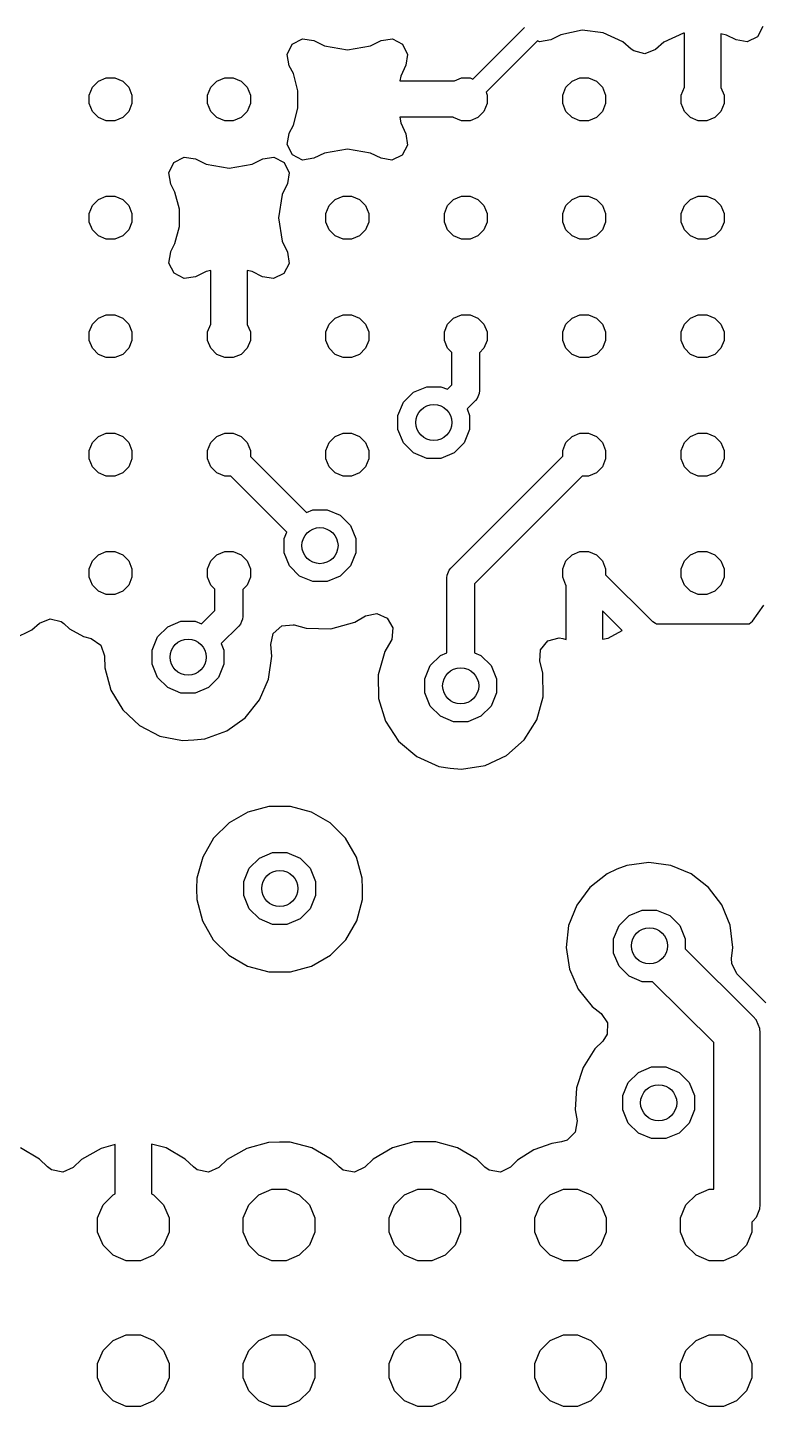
# Model space of a CAD drawing. Header units: inches. Extents: x 5.33 to 6.48, y -5.2 to -3.46.
# Drawn here: x 6.0714 to 6.2298, y -4.5589 to -4.2609 of the extents above; entities that cross this region are included whole.
import ezdxf

# ---------------------------------------------------------------- set-up
doc = ezdxf.new("R2010")
doc.units = ezdxf.units.IN
doc.header["$MEASUREMENT"] = 0
doc.layers.add('Top Layer', color=13, linetype='CONTINUOUS', true_color=0xc83434)

msp = doc.modelspace()

# ---------------------------------------------------------------- linework, layer by layer
at = {"layer": 'Top Layer', "linetype": 'CONTINUOUS'}
for p, q in [((6.16767, -4.27208), (6.17884, -4.26091)), ((6.23032, -4.26073), (6.22916, -4.26291)), ((6.12863, -4.26453), (6.13082, -4.26338)), ((6.13082, -4.26338), (6.13327, -4.26374)), ((6.13327, -4.26374), (6.13328, -4.26374)), ((6.13328, -4.26374), (6.13558, -4.26489)), ((6.14553, -4.26489), (6.14782, -4.26374)), ((6.14782, -4.26374), (6.15026, -4.26338)), ((6.15026, -4.26338), (6.15246, -4.26452)), ((6.18163, -4.26377), (6.1705, -4.27491)), ((6.18208, -4.264), (6.18163, -4.26377)), ((6.18452, -4.26359), (6.18208, -4.264)), ((6.18665, -4.26248), (6.18452, -4.26359)), ((6.19126, -4.26153), (6.18665, -4.26248)), ((6.19584, -4.26207), (6.19126, -4.26153)), ((6.2001, -4.26405), (6.19584, -4.26207)), ((6.2019, -4.26561), (6.2001, -4.26405)), ((6.20893, -4.26412), (6.20711, -4.26565)), ((6.21321, -4.26218), (6.20893, -4.26412)), ((6.21339, -4.26216), (6.21321, -4.26218)), ((6.21339, -4.27382), (6.21339, -4.26216)), ((6.22245, -4.26255), (6.22126, -4.26231)), ((6.22126, -4.26231), (6.22126, -4.2739)), ((6.22459, -4.26362), (6.22245, -4.26255)), ((6.22694, -4.264), (6.22459, -4.26362)), ((6.22916, -4.26291), (6.22694, -4.264)), ((6.12754, -4.26675), (6.12863, -4.26453)), ((6.12796, -4.26918), (6.12754, -4.26675)), ((6.13558, -4.26489), (6.14055, -4.26573)), ((6.14055, -4.26573), (6.14553, -4.26489)), ((6.15246, -4.26452), (6.15356, -4.26673)), ((6.15356, -4.26673), (6.1532, -4.26908)), ((6.20242, -4.266), (6.2019, -4.26561)), ((6.20482, -4.26659), (6.20242, -4.266)), ((6.20711, -4.26565), (6.20482, -4.26659)), ((6.12886, -4.2709), (6.12796, -4.26918)), ((6.1532, -4.26908), (6.15205, -4.27142)), ((6.08542, -4.27383), (6.08673, -4.27253)), ((6.08673, -4.27253), (6.08843, -4.27182)), ((6.08843, -4.27182), (6.09027, -4.27182)), ((6.09027, -4.27182), (6.09198, -4.27253)), ((6.09198, -4.27253), (6.09328, -4.27383)), ((6.11101, -4.27383), (6.11232, -4.27253)), ((6.11232, -4.27253), (6.11402, -4.27182)), ((6.11402, -4.27182), (6.11586, -4.27182)), ((6.11586, -4.27182), (6.11757, -4.27253)), ((6.11757, -4.27253), (6.11887, -4.27383)), ((6.12983, -4.2746), (6.12886, -4.2709)), ((6.15205, -4.27142), (6.15188, -4.27244)), ((6.15188, -4.27244), (6.16371, -4.27244)), ((6.16371, -4.27244), (6.1652, -4.27182)), ((6.1652, -4.27182), (6.16704, -4.27182)), ((6.16704, -4.27182), (6.16767, -4.27208)), ((6.18778, -4.27383), (6.18909, -4.27253)), ((6.18909, -4.27253), (6.19079, -4.27182)), ((6.19079, -4.27182), (6.19263, -4.27182)), ((6.19263, -4.27182), (6.19434, -4.27253)), ((6.19434, -4.27253), (6.19564, -4.27383)), ((6.08472, -4.27553), (6.08542, -4.27383)), ((6.08472, -4.27738), (6.08472, -4.27553)), ((6.09328, -4.27383), (6.09398, -4.27553)), ((6.09398, -4.27553), (6.09398, -4.27738)), ((6.11031, -4.27553), (6.11101, -4.27383)), ((6.11031, -4.27738), (6.11031, -4.27553)), ((6.11887, -4.27383), (6.11957, -4.27553)), ((6.11957, -4.27553), (6.11957, -4.27738)), ((6.12983, -4.27835), (6.12983, -4.2746)), ((6.1705, -4.27491), (6.17076, -4.27553)), ((6.17076, -4.27553), (6.17076, -4.27738)), ((6.18708, -4.27553), (6.18778, -4.27383)), ((6.18708, -4.27738), (6.18708, -4.27553)), ((6.19564, -4.27383), (6.19635, -4.27553)), ((6.19635, -4.27553), (6.19635, -4.27738)), ((6.21267, -4.27553), (6.21337, -4.27383)), ((6.21267, -4.27738), (6.21267, -4.27553)), ((6.21337, -4.27383), (6.21339, -4.27382)), ((6.22126, -4.2739), (6.22194, -4.27553)), ((6.22194, -4.27553), (6.22194, -4.27738)), ((6.08542, -4.27908), (6.08472, -4.27738)), ((6.08673, -4.28038), (6.08542, -4.27908)), ((6.09328, -4.27908), (6.09198, -4.28038)), ((6.09398, -4.27738), (6.09328, -4.27908)), ((6.11101, -4.27908), (6.11031, -4.27738)), ((6.11232, -4.28038), (6.11101, -4.27908)), ((6.11887, -4.27908), (6.11757, -4.28038)), ((6.11957, -4.27738), (6.11887, -4.27908)), ((6.12886, -4.28205), (6.12983, -4.27835)), ((6.17005, -4.27908), (6.16875, -4.28038)), ((6.17076, -4.27738), (6.17005, -4.27908)), ((6.18778, -4.27908), (6.18708, -4.27738)), ((6.18909, -4.28038), (6.18778, -4.27908)), ((6.19564, -4.27908), (6.19434, -4.28038)), ((6.19635, -4.27738), (6.19564, -4.27908)), ((6.21337, -4.27908), (6.21267, -4.27738)), ((6.21468, -4.28038), (6.21337, -4.27908)), ((6.22123, -4.27908), (6.21993, -4.28038)), ((6.22194, -4.27738), (6.22123, -4.27908)), ((6.08843, -4.28109), (6.08673, -4.28038)), ((6.09027, -4.28109), (6.08843, -4.28109)), ((6.09198, -4.28038), (6.09027, -4.28109)), ((6.11402, -4.28109), (6.11232, -4.28038)), ((6.11586, -4.28109), (6.11402, -4.28109)), ((6.11757, -4.28038), (6.11586, -4.28109)), ((6.12796, -4.28377), (6.12886, -4.28205)), ((6.16343, -4.28031), (6.15185, -4.28031)), ((6.15185, -4.28031), (6.15205, -4.28153)), ((6.15205, -4.28153), (6.1532, -4.28387)), ((6.1635, -4.28038), (6.16343, -4.28031)), ((6.1652, -4.28109), (6.1635, -4.28038)), ((6.16704, -4.28109), (6.1652, -4.28109)), ((6.16875, -4.28038), (6.16704, -4.28109)), ((6.19079, -4.28109), (6.18909, -4.28038)), ((6.19263, -4.28109), (6.19079, -4.28109)), ((6.19434, -4.28038), (6.19263, -4.28109)), ((6.21638, -4.28109), (6.21468, -4.28038)), ((6.21822, -4.28109), (6.21638, -4.28109)), ((6.21993, -4.28038), (6.21822, -4.28109)), ((6.12754, -4.28624), (6.12794, -4.2838)), ((6.12794, -4.2838), (6.12796, -4.28377)), ((6.1532, -4.28387), (6.15355, -4.28632)), ((6.12866, -4.28845), (6.12754, -4.28624)), ((6.13558, -4.28805), (6.1333, -4.2892)), ((6.14055, -4.2872), (6.13558, -4.28805)), ((6.14552, -4.28805), (6.14055, -4.2872)), ((6.1478, -4.2892), (6.14552, -4.28805)), ((6.15355, -4.28632), (6.15239, -4.2885)), ((6.10195, -4.29234), (6.10304, -4.29012)), ((6.10304, -4.29012), (6.10523, -4.28897)), ((6.10523, -4.28897), (6.10768, -4.28933)), ((6.10768, -4.28933), (6.10769, -4.28934)), ((6.10769, -4.28934), (6.10999, -4.29048)), ((6.10999, -4.29048), (6.11496, -4.29132)), ((6.11496, -4.29132), (6.11993, -4.29048)), ((6.11993, -4.29048), (6.12223, -4.28934)), ((6.12223, -4.28934), (6.12467, -4.28897)), ((6.12467, -4.28897), (6.12687, -4.29011)), ((6.12687, -4.29011), (6.12797, -4.29232)), ((6.13085, -4.28958), (6.12866, -4.28845)), ((6.1333, -4.2892), (6.13085, -4.28958)), ((6.15017, -4.28959), (6.1478, -4.2892)), ((6.15239, -4.2885), (6.15017, -4.28959)), ((6.10237, -4.29478), (6.10195, -4.29234)), ((6.12797, -4.29232), (6.12761, -4.29467)), ((6.10327, -4.29649), (6.10237, -4.29478)), ((6.10424, -4.30019), (6.10327, -4.29649)), ((6.12646, -4.29701), (6.12562, -4.30207)), ((6.12761, -4.29467), (6.12646, -4.29701)), ((6.08472, -4.30113), (6.08542, -4.29942)), ((6.08542, -4.29942), (6.08673, -4.29812)), ((6.08673, -4.29812), (6.08843, -4.29741)), ((6.08843, -4.29741), (6.09027, -4.29741)), ((6.09027, -4.29741), (6.09198, -4.29812)), ((6.09198, -4.29812), (6.09328, -4.29942)), ((6.09328, -4.29942), (6.09398, -4.30113)), ((6.1359, -4.30113), (6.1366, -4.29942)), ((6.1366, -4.29942), (6.13791, -4.29812)), ((6.13791, -4.29812), (6.13961, -4.29741)), ((6.13961, -4.29741), (6.14145, -4.29741)), ((6.14145, -4.29741), (6.14316, -4.29812)), ((6.14316, -4.29812), (6.14446, -4.29942)), ((6.14446, -4.29942), (6.14517, -4.30113)), ((6.16149, -4.30113), (6.16219, -4.29942)), ((6.16219, -4.29942), (6.1635, -4.29812)), ((6.1635, -4.29812), (6.1652, -4.29741)), ((6.1652, -4.29741), (6.16704, -4.29741)), ((6.16704, -4.29741), (6.16875, -4.29812)), ((6.16875, -4.29812), (6.17005, -4.29942)), ((6.17005, -4.29942), (6.17076, -4.30113)), ((6.18708, -4.30113), (6.18778, -4.29942)), ((6.18778, -4.29942), (6.18909, -4.29812)), ((6.18909, -4.29812), (6.19079, -4.29741)), ((6.19079, -4.29741), (6.19263, -4.29741)), ((6.19263, -4.29741), (6.19434, -4.29812)), ((6.19434, -4.29812), (6.19564, -4.29942)), ((6.19564, -4.29942), (6.19635, -4.30113)), ((6.21267, -4.30113), (6.21337, -4.29942)), ((6.21337, -4.29942), (6.21468, -4.29812)), ((6.21468, -4.29812), (6.21638, -4.29741)), ((6.21638, -4.29741), (6.21822, -4.29741)), ((6.21822, -4.29741), (6.21993, -4.29812)), ((6.21993, -4.29812), (6.22123, -4.29942)), ((6.22123, -4.29942), (6.22194, -4.30113)), ((6.08472, -4.30297), (6.08472, -4.30113)), ((6.08542, -4.30467), (6.08472, -4.30297)), ((6.09398, -4.30297), (6.09328, -4.30467)), ((6.09398, -4.30113), (6.09398, -4.30297)), ((6.10424, -4.30395), (6.10424, -4.30019)), ((6.12562, -4.30207), (6.12646, -4.30712)), ((6.1359, -4.30297), (6.1359, -4.30113)), ((6.1366, -4.30467), (6.1359, -4.30297)), ((6.14517, -4.30297), (6.14446, -4.30467)), ((6.14517, -4.30113), (6.14517, -4.30297)), ((6.16149, -4.30297), (6.16149, -4.30113)), ((6.16219, -4.30467), (6.16149, -4.30297)), ((6.17076, -4.30297), (6.17005, -4.30467)), ((6.17076, -4.30113), (6.17076, -4.30297)), ((6.18708, -4.30297), (6.18708, -4.30113)), ((6.18778, -4.30467), (6.18708, -4.30297)), ((6.19635, -4.30297), (6.19564, -4.30467)), ((6.19635, -4.30113), (6.19635, -4.30297)), ((6.21267, -4.30297), (6.21267, -4.30113)), ((6.21337, -4.30467), (6.21267, -4.30297)), ((6.22194, -4.30297), (6.22123, -4.30467)), ((6.22194, -4.30113), (6.22194, -4.30297)), ((6.08673, -4.30598), (6.08542, -4.30467)), ((6.08843, -4.30668), (6.08673, -4.30598)), ((6.09198, -4.30598), (6.09027, -4.30668)), ((6.09328, -4.30467), (6.09198, -4.30598)), ((6.10327, -4.30764), (6.10424, -4.30395)), ((6.13791, -4.30598), (6.1366, -4.30467)), ((6.13961, -4.30668), (6.13791, -4.30598)), ((6.14316, -4.30598), (6.14145, -4.30668)), ((6.14446, -4.30467), (6.14316, -4.30598)), ((6.1635, -4.30598), (6.16219, -4.30467)), ((6.1652, -4.30668), (6.1635, -4.30598)), ((6.16875, -4.30598), (6.16704, -4.30668)), ((6.17005, -4.30467), (6.16875, -4.30598)), ((6.18909, -4.30598), (6.18778, -4.30467)), ((6.19079, -4.30668), (6.18909, -4.30598)), ((6.19434, -4.30598), (6.19263, -4.30668)), ((6.19564, -4.30467), (6.19434, -4.30598)), ((6.21468, -4.30598), (6.21337, -4.30467)), ((6.21638, -4.30668), (6.21468, -4.30598)), ((6.21993, -4.30598), (6.21822, -4.30668)), ((6.22123, -4.30467), (6.21993, -4.30598)), ((6.09027, -4.30668), (6.08843, -4.30668)), ((6.10237, -4.30936), (6.10327, -4.30764)), ((6.12646, -4.30712), (6.12761, -4.30946)), ((6.14145, -4.30668), (6.13961, -4.30668)), ((6.16704, -4.30668), (6.1652, -4.30668)), ((6.19263, -4.30668), (6.19079, -4.30668)), ((6.21822, -4.30668), (6.21638, -4.30668)), ((6.10195, -4.31183), (6.10235, -4.30939)), ((6.10307, -4.31404), (6.10195, -4.31183)), ((6.10235, -4.30939), (6.10237, -4.30936)), ((6.12796, -4.31191), (6.1268, -4.3141)), ((6.12761, -4.30946), (6.12796, -4.31191)), ((6.10526, -4.31517), (6.10307, -4.31404)), ((6.10771, -4.31479), (6.10526, -4.31517)), ((6.10999, -4.31364), (6.10771, -4.31479)), ((6.11102, -4.31346), (6.10999, -4.31364)), ((6.11102, -4.325), (6.11102, -4.31346)), ((6.11993, -4.31364), (6.1189, -4.31346)), ((6.1189, -4.31346), (6.1189, -4.32508)), ((6.12221, -4.31479), (6.11993, -4.31364)), ((6.12458, -4.31518), (6.12221, -4.31479)), ((6.1268, -4.3141), (6.12458, -4.31518)), ((6.08542, -4.32501), (6.08673, -4.32371)), ((6.08673, -4.32371), (6.08843, -4.323)), ((6.08843, -4.323), (6.09027, -4.323)), ((6.09027, -4.323), (6.09198, -4.32371)), ((6.09198, -4.32371), (6.09328, -4.32501)), ((6.1366, -4.32501), (6.13791, -4.32371)), ((6.13791, -4.32371), (6.13961, -4.323)), ((6.13961, -4.323), (6.14145, -4.323)), ((6.14145, -4.323), (6.14316, -4.32371)), ((6.14316, -4.32371), (6.14446, -4.32501)), ((6.16219, -4.32501), (6.1635, -4.32371)), ((6.1635, -4.32371), (6.1652, -4.323)), ((6.1652, -4.323), (6.16704, -4.323)), ((6.16704, -4.323), (6.16875, -4.32371)), ((6.16875, -4.32371), (6.17005, -4.32501)), ((6.18778, -4.32501), (6.18909, -4.32371)), ((6.18909, -4.32371), (6.19079, -4.323)), ((6.19079, -4.323), (6.19263, -4.323)), ((6.19263, -4.323), (6.19434, -4.32371)), ((6.19434, -4.32371), (6.19564, -4.32501)), ((6.21337, -4.32501), (6.21468, -4.32371)), ((6.21468, -4.32371), (6.21638, -4.323)), ((6.21638, -4.323), (6.21822, -4.323)), ((6.21822, -4.323), (6.21993, -4.32371)), ((6.21993, -4.32371), (6.22123, -4.32501)), ((6.08472, -4.32672), (6.08542, -4.32501)), ((6.08472, -4.32856), (6.08472, -4.32672)), ((6.09328, -4.32501), (6.09398, -4.32672)), ((6.09398, -4.32672), (6.09398, -4.32856)), ((6.11031, -4.32672), (6.11101, -4.32501)), ((6.11031, -4.32856), (6.11031, -4.32672)), ((6.11101, -4.32501), (6.11102, -4.325)), ((6.1189, -4.32508), (6.11957, -4.32672)), ((6.11957, -4.32672), (6.11957, -4.32856)), ((6.1359, -4.32672), (6.1366, -4.32501)), ((6.1359, -4.32856), (6.1359, -4.32672)), ((6.14446, -4.32501), (6.14517, -4.32672)), ((6.14517, -4.32672), (6.14517, -4.32856)), ((6.16149, -4.32672), (6.16219, -4.32501)), ((6.16149, -4.32856), (6.16149, -4.32672)), ((6.17005, -4.32501), (6.17076, -4.32672)), ((6.17076, -4.32672), (6.17076, -4.32856)), ((6.18708, -4.32672), (6.18778, -4.32501)), ((6.18708, -4.32856), (6.18708, -4.32672)), ((6.19564, -4.32501), (6.19635, -4.32672)), ((6.19635, -4.32672), (6.19635, -4.32856)), ((6.21267, -4.32672), (6.21337, -4.32501)), ((6.21267, -4.32856), (6.21267, -4.32672)), ((6.22123, -4.32501), (6.22194, -4.32672)), ((6.22194, -4.32672), (6.22194, -4.32856)), ((6.08542, -4.33026), (6.08472, -4.32856)), ((6.09398, -4.32856), (6.09328, -4.33026)), ((6.11101, -4.33026), (6.11031, -4.32856)), ((6.11957, -4.32856), (6.11887, -4.33026)), ((6.1366, -4.33026), (6.1359, -4.32856)), ((6.14517, -4.32856), (6.14446, -4.33026)), ((6.16219, -4.33026), (6.16149, -4.32856)), ((6.17076, -4.32856), (6.17005, -4.33026)), ((6.18778, -4.33026), (6.18708, -4.32856)), ((6.19635, -4.32856), (6.19564, -4.33026)), ((6.21337, -4.33026), (6.21267, -4.32856)), ((6.22194, -4.32856), (6.22123, -4.33026)), ((6.08673, -4.33157), (6.08542, -4.33026)), ((6.08843, -4.33227), (6.08673, -4.33157)), ((6.09027, -4.33227), (6.08843, -4.33227)), ((6.09198, -4.33157), (6.09027, -4.33227)), ((6.09328, -4.33026), (6.09198, -4.33157)), ((6.11232, -4.33157), (6.11101, -4.33026)), ((6.11402, -4.33227), (6.11232, -4.33157)), ((6.11586, -4.33227), (6.11402, -4.33227)), ((6.11757, -4.33157), (6.11586, -4.33227)), ((6.11887, -4.33026), (6.11757, -4.33157)), ((6.13791, -4.33157), (6.1366, -4.33026)), ((6.13961, -4.33227), (6.13791, -4.33157)), ((6.14145, -4.33227), (6.13961, -4.33227)), ((6.14316, -4.33157), (6.14145, -4.33227)), ((6.14446, -4.33026), (6.14316, -4.33157)), ((6.1631, -4.33117), (6.16219, -4.33026)), ((6.1631, -4.33817), (6.1631, -4.33117)), ((6.17005, -4.33026), (6.1691, -4.33121)), ((6.1691, -4.33121), (6.1691, -4.33941)), ((6.18909, -4.33157), (6.18778, -4.33026)), ((6.19079, -4.33227), (6.18909, -4.33157)), ((6.19263, -4.33227), (6.19079, -4.33227)), ((6.19434, -4.33157), (6.19263, -4.33227)), ((6.19564, -4.33026), (6.19434, -4.33157)), ((6.21468, -4.33157), (6.21337, -4.33026)), ((6.21638, -4.33227), (6.21468, -4.33157)), ((6.21822, -4.33227), (6.21638, -4.33227)), ((6.21993, -4.33157), (6.21822, -4.33227)), ((6.22123, -4.33026), (6.21993, -4.33157)), ((6.15482, -4.33973), (6.15767, -4.33855)), ((6.15767, -4.33855), (6.16075, -4.33855)), ((6.16075, -4.33855), (6.16214, -4.33912)), ((6.16214, -4.33912), (6.1631, -4.33817)), ((6.15264, -4.34191), (6.15482, -4.33973)), ((6.16823, -4.34153), (6.16639, -4.34337)), ((6.1686, -4.34108), (6.16823, -4.34153)), ((6.16905, -4.34), (6.1686, -4.34108)), ((6.1691, -4.33941), (6.16905, -4.34)), ((6.15146, -4.34476), (6.15264, -4.34191)), ((6.15146, -4.34784), (6.15146, -4.34476)), ((6.16639, -4.34337), (6.16696, -4.34476)), ((6.16696, -4.34476), (6.16696, -4.34784)), ((6.15264, -4.35069), (6.15146, -4.34784)), ((6.16696, -4.34784), (6.16578, -4.35069)), ((6.08472, -4.35231), (6.08542, -4.3506)), ((6.08542, -4.3506), (6.08673, -4.3493)), ((6.08673, -4.3493), (6.08843, -4.34859)), ((6.08843, -4.34859), (6.09027, -4.34859)), ((6.09027, -4.34859), (6.09198, -4.3493)), ((6.09198, -4.3493), (6.09328, -4.3506)), ((6.09328, -4.3506), (6.09398, -4.35231)), ((6.11031, -4.35231), (6.11101, -4.3506)), ((6.11101, -4.3506), (6.11232, -4.3493)), ((6.11232, -4.3493), (6.11402, -4.34859)), ((6.11402, -4.34859), (6.11586, -4.34859)), ((6.11586, -4.34859), (6.11757, -4.3493)), ((6.11757, -4.3493), (6.11887, -4.3506)), ((6.11887, -4.3506), (6.11957, -4.35231)), ((6.1359, -4.35231), (6.1366, -4.3506)), ((6.1366, -4.3506), (6.13791, -4.3493)), ((6.13791, -4.3493), (6.13961, -4.34859)), ((6.13961, -4.34859), (6.14145, -4.34859)), ((6.14145, -4.34859), (6.14316, -4.3493)), ((6.14316, -4.3493), (6.14446, -4.3506)), ((6.14446, -4.3506), (6.14517, -4.35231)), ((6.15482, -4.35287), (6.15264, -4.35069)), ((6.16578, -4.35069), (6.1636, -4.35287)), ((6.18708, -4.35231), (6.18778, -4.3506)), ((6.18778, -4.3506), (6.18909, -4.3493)), ((6.18909, -4.3493), (6.19079, -4.34859)), ((6.19079, -4.34859), (6.19263, -4.34859)), ((6.19263, -4.34859), (6.19434, -4.3493)), ((6.19434, -4.3493), (6.19564, -4.3506)), ((6.19564, -4.3506), (6.19635, -4.35231)), ((6.21267, -4.35231), (6.21337, -4.3506)), ((6.21337, -4.3506), (6.21468, -4.3493)), ((6.21468, -4.3493), (6.21638, -4.34859)), ((6.21638, -4.34859), (6.21822, -4.34859)), ((6.21822, -4.34859), (6.21993, -4.3493)), ((6.21993, -4.3493), (6.22123, -4.3506)), ((6.22123, -4.3506), (6.22194, -4.35231)), ((6.08472, -4.35415), (6.08472, -4.35231)), ((6.09398, -4.35231), (6.09398, -4.35415)), ((6.11031, -4.35415), (6.11031, -4.35231)), ((6.11957, -4.35231), (6.11957, -4.35362)), ((6.11957, -4.35362), (6.13168, -4.36574)), ((6.1359, -4.35415), (6.1359, -4.35231)), ((6.14517, -4.35231), (6.14517, -4.35415)), ((6.15767, -4.35405), (6.15482, -4.35287)), ((6.1636, -4.35287), (6.16075, -4.35405)), ((6.1629, -4.37778), (6.18708, -4.3536)), ((6.18708, -4.3536), (6.18708, -4.35231)), ((6.19635, -4.35231), (6.19635, -4.35415)), ((6.21267, -4.35415), (6.21267, -4.35231)), ((6.22194, -4.35231), (6.22194, -4.35415)), ((6.08542, -4.35585), (6.08472, -4.35415)), ((6.08673, -4.35716), (6.08542, -4.35585)), ((6.09328, -4.35585), (6.09198, -4.35716)), ((6.09398, -4.35415), (6.09328, -4.35585)), ((6.11101, -4.35585), (6.11031, -4.35415)), ((6.11232, -4.35716), (6.11101, -4.35585)), ((6.1366, -4.35585), (6.1359, -4.35415)), ((6.13791, -4.35716), (6.1366, -4.35585)), ((6.14446, -4.35585), (6.14316, -4.35716)), ((6.14517, -4.35415), (6.14446, -4.35585)), ((6.16075, -4.35405), (6.15767, -4.35405)), ((6.19564, -4.35585), (6.19434, -4.35716)), ((6.19635, -4.35415), (6.19564, -4.35585)), ((6.21337, -4.35585), (6.21267, -4.35415)), ((6.21468, -4.35716), (6.21337, -4.35585)), ((6.22123, -4.35585), (6.21993, -4.35716)), ((6.22194, -4.35415), (6.22123, -4.35585)), ((6.08843, -4.35786), (6.08673, -4.35716)), ((6.09027, -4.35786), (6.08843, -4.35786)), ((6.09198, -4.35716), (6.09027, -4.35786)), ((6.11402, -4.35786), (6.11232, -4.35716)), ((6.11533, -4.35786), (6.11402, -4.35786)), ((6.12743, -4.36998), (6.11533, -4.35786)), ((6.13961, -4.35786), (6.13791, -4.35716)), ((6.14145, -4.35786), (6.13961, -4.35786)), ((6.14316, -4.35716), (6.14145, -4.35786)), ((6.1913, -4.35786), (6.16802, -4.38115)), ((6.19263, -4.35786), (6.1913, -4.35786)), ((6.19434, -4.35716), (6.19263, -4.35786)), ((6.21638, -4.35786), (6.21468, -4.35716)), ((6.21822, -4.35786), (6.21638, -4.35786)), ((6.21993, -4.35716), (6.21822, -4.35786)), ((6.13168, -4.36574), (6.13306, -4.36516)), ((6.13306, -4.36516), (6.13615, -4.36516)), ((6.13615, -4.36516), (6.139, -4.36634)), ((6.139, -4.36634), (6.14118, -4.36852)), ((6.14118, -4.36852), (6.14236, -4.37137)), ((6.12685, -4.37137), (6.12743, -4.36998)), ((6.12685, -4.37446), (6.12685, -4.37137)), ((6.14236, -4.37137), (6.14236, -4.37446)), ((6.08673, -4.37489), (6.08843, -4.37419)), ((6.08843, -4.37419), (6.09027, -4.37419)), ((6.09027, -4.37419), (6.09198, -4.37489)), ((6.11232, -4.37489), (6.11402, -4.37419)), ((6.11402, -4.37419), (6.11586, -4.37419)), ((6.11586, -4.37419), (6.11757, -4.37489)), ((6.12803, -4.3773), (6.12685, -4.37446)), ((6.14236, -4.37446), (6.14118, -4.3773)), ((6.18909, -4.37489), (6.19079, -4.37419)), ((6.19079, -4.37419), (6.19263, -4.37419)), ((6.19263, -4.37419), (6.19434, -4.37489)), ((6.21468, -4.37489), (6.21638, -4.37419)), ((6.21638, -4.37419), (6.21822, -4.37419)), ((6.21822, -4.37419), (6.21993, -4.37489)), ((6.08472, -4.3779), (6.08542, -4.37619)), ((6.08542, -4.37619), (6.08673, -4.37489)), ((6.09198, -4.37489), (6.09328, -4.37619)), ((6.09328, -4.37619), (6.09398, -4.3779)), ((6.11031, -4.3779), (6.11101, -4.37619)), ((6.11101, -4.37619), (6.11232, -4.37489)), ((6.11757, -4.37489), (6.11887, -4.37619)), ((6.11887, -4.37619), (6.11957, -4.3779)), ((6.13022, -4.37948), (6.12803, -4.3773)), ((6.14118, -4.3773), (6.139, -4.37948)), ((6.18708, -4.3779), (6.18778, -4.37619)), ((6.18778, -4.37619), (6.18909, -4.37489)), ((6.19434, -4.37489), (6.19564, -4.37619)), ((6.19564, -4.37619), (6.19635, -4.3779)), ((6.21267, -4.3779), (6.21337, -4.37619)), ((6.21337, -4.37619), (6.21468, -4.37489)), ((6.21993, -4.37489), (6.22123, -4.37619)), ((6.22123, -4.37619), (6.22194, -4.3779)), ((6.08472, -4.37974), (6.08472, -4.3779)), ((6.08542, -4.38144), (6.08472, -4.37974)), ((6.09398, -4.37974), (6.09328, -4.38144)), ((6.09398, -4.3779), (6.09398, -4.37974)), ((6.11031, -4.37974), (6.11031, -4.3779)), ((6.11101, -4.38144), (6.11031, -4.37974)), ((6.11957, -4.37974), (6.11887, -4.38144)), ((6.11957, -4.3779), (6.11957, -4.37974)), ((6.13306, -4.38067), (6.13022, -4.37948)), ((6.139, -4.37948), (6.13615, -4.38067)), ((6.16202, -4.3799), (6.16208, -4.37932)), ((6.16202, -4.39606), (6.16202, -4.3799)), ((6.16208, -4.37932), (6.16252, -4.37823)), ((6.16252, -4.37823), (6.1629, -4.37778)), ((6.18708, -4.37974), (6.18708, -4.3779)), ((6.18778, -4.38144), (6.18708, -4.37974)), ((6.19635, -4.3779), (6.19635, -4.37919)), ((6.19635, -4.37919), (6.20638, -4.38924)), ((6.21267, -4.37974), (6.21267, -4.3779)), ((6.21337, -4.38144), (6.21267, -4.37974)), ((6.22194, -4.37974), (6.22123, -4.38144)), ((6.22194, -4.3779), (6.22194, -4.37974)), ((6.08673, -4.38275), (6.08542, -4.38144)), ((6.08843, -4.38345), (6.08673, -4.38275)), ((6.09027, -4.38345), (6.08843, -4.38345)), ((6.09198, -4.38275), (6.09027, -4.38345)), ((6.09328, -4.38144), (6.09198, -4.38275)), ((6.11192, -4.38235), (6.11101, -4.38144)), ((6.11192, -4.38696), (6.11192, -4.38235)), ((6.11887, -4.38144), (6.11792, -4.38239)), ((6.11792, -4.38239), (6.11792, -4.38821)), ((6.13615, -4.38067), (6.13306, -4.38067)), ((6.16802, -4.38115), (6.16802, -4.39606)), ((6.1878, -4.38145), (6.18778, -4.38144)), ((6.1878, -4.3932), (6.1878, -4.38145)), ((6.21468, -4.38275), (6.21337, -4.38144)), ((6.21638, -4.38345), (6.21468, -4.38275)), ((6.21822, -4.38345), (6.21638, -4.38345)), ((6.21993, -4.38275), (6.21822, -4.38345)), ((6.22123, -4.38144), (6.21993, -4.38275)), ((6.22806, -4.38923), (6.23057, -4.38578)), ((6.07399, -4.38967), (6.07627, -4.38873)), ((6.07627, -4.38873), (6.07867, -4.38931)), ((6.07867, -4.38931), (6.07922, -4.38971)), ((6.10171, -4.39044), (6.10456, -4.38926)), ((6.10456, -4.38926), (6.10764, -4.38926)), ((6.10764, -4.38926), (6.10904, -4.38983)), ((6.10904, -4.38983), (6.11192, -4.38696)), ((6.11765, -4.38933), (6.11742, -4.38988)), ((6.11786, -4.3888), (6.11765, -4.38933)), ((6.11787, -4.38879), (6.11786, -4.3888)), ((6.11786, -4.3888), (6.11786, -4.3888)), ((6.11792, -4.38821), (6.11787, -4.38879)), ((6.13697, -4.39087), (6.14211, -4.38943)), ((6.14211, -4.38943), (6.14445, -4.38807)), ((6.14445, -4.38807), (6.14687, -4.38756)), ((6.14687, -4.38756), (6.14913, -4.38856)), ((6.14913, -4.38856), (6.15037, -4.3907)), ((6.19992, -4.39127), (6.19567, -4.38701)), ((6.19567, -4.38701), (6.19567, -4.39314)), ((6.20638, -4.38924), (6.20658, -4.38928)), ((6.20658, -4.38928), (6.20713, -4.38968)), ((6.22736, -4.38981), (6.22806, -4.38923)), ((6.06851, -4.39297), (6.07233, -4.39107)), ((6.07233, -4.39107), (6.07399, -4.38967)), ((6.07922, -4.38971), (6.08051, -4.39086)), ((6.08051, -4.39086), (6.08353, -4.39253)), ((6.08353, -4.39253), (6.08519, -4.39301)), ((6.09953, -4.39262), (6.10171, -4.39044)), ((6.11704, -4.39033), (6.11328, -4.39408)), ((6.11742, -4.38988), (6.11704, -4.39033)), ((6.11742, -4.38988), (6.11742, -4.38988)), ((6.11742, -4.38988), (6.11742, -4.38988)), ((6.12397, -4.39429), (6.1245, -4.39188)), ((6.1245, -4.39188), (6.12635, -4.39023)), ((6.12635, -4.39023), (6.12881, -4.38999)), ((6.12881, -4.38999), (6.12903, -4.39005)), ((6.12903, -4.39005), (6.13163, -4.39077)), ((6.13163, -4.39077), (6.13697, -4.39087)), ((6.15037, -4.3907), (6.15011, -4.39316)), ((6.19686, -4.39288), (6.19992, -4.39127)), ((6.20713, -4.38968), (6.20729, -4.38981)), ((6.20729, -4.38981), (6.22736, -4.38981)), ((6.08519, -4.39301), (6.08723, -4.39441)), ((6.08723, -4.39441), (6.08805, -4.39674)), ((6.09835, -4.39547), (6.09953, -4.39262)), ((6.09835, -4.39855), (6.09835, -4.39547)), ((6.11328, -4.39408), (6.11385, -4.39547)), ((6.11385, -4.39547), (6.11385, -4.39855)), ((6.12422, -4.39681), (6.12397, -4.39429)), ((6.14993, -4.39352), (6.14861, -4.39582)), ((6.15011, -4.39316), (6.14993, -4.39352)), ((6.18215, -4.39785), (6.1823, -4.39539)), ((6.1823, -4.39539), (6.18387, -4.39348)), ((6.18387, -4.39348), (6.18627, -4.39286)), ((6.18627, -4.39286), (6.18712, -4.393)), ((6.18712, -4.393), (6.1878, -4.3932)), ((6.19567, -4.39314), (6.19686, -4.39288)), ((6.08805, -4.39674), (6.08805, -4.39677)), ((6.08805, -4.39677), (6.0881, -4.39932)), ((6.12352, -4.40175), (6.12422, -4.39681)), ((6.14861, -4.39582), (6.14722, -4.40083)), ((6.15845, -4.39882), (6.16063, -4.39664)), ((6.16063, -4.39664), (6.16202, -4.39606)), ((6.16802, -4.39606), (6.16941, -4.39664)), ((6.16941, -4.39664), (6.17159, -4.39882)), ((6.18281, -4.40041), (6.18215, -4.39785)), ((6.0881, -4.39932), (6.08942, -4.40417)), ((6.09953, -4.4014), (6.09835, -4.39855)), ((6.10171, -4.40358), (6.09953, -4.4014)), ((6.11267, -4.4014), (6.11049, -4.40358)), ((6.11385, -4.39855), (6.11267, -4.4014)), ((6.14722, -4.40083), (6.14729, -4.40597)), ((6.15727, -4.40167), (6.15845, -4.39882)), ((6.17159, -4.39882), (6.17277, -4.40167)), ((6.18286, -4.4056), (6.18281, -4.40041)), ((6.08942, -4.40417), (6.09197, -4.40841)), ((6.10456, -4.40476), (6.10171, -4.40358)), ((6.11049, -4.40358), (6.10764, -4.40476)), ((6.12156, -4.40626), (6.12352, -4.40175)), ((6.15727, -4.40475), (6.15727, -4.40167)), ((6.17277, -4.40167), (6.17277, -4.40475)), ((6.10764, -4.40476), (6.10456, -4.40476)), ((6.11846, -4.41009), (6.12156, -4.40626)), ((6.14729, -4.40597), (6.14879, -4.41087)), ((6.15845, -4.4076), (6.15727, -4.40475)), ((6.17277, -4.40475), (6.17159, -4.4076)), ((6.18146, -4.41052), (6.18286, -4.4056)), ((6.09197, -4.40841), (6.0956, -4.4118)), ((6.11445, -4.41294), (6.11846, -4.41009)), ((6.16063, -4.40978), (6.15845, -4.4076)), ((6.16348, -4.41096), (6.16063, -4.40978)), ((6.16941, -4.40978), (6.16656, -4.41096)), ((6.17159, -4.4076), (6.16941, -4.40978)), ((6.0956, -4.4118), (6.10001, -4.41406)), ((6.10975, -4.41464), (6.11445, -4.41294)), ((6.14879, -4.41087), (6.15161, -4.41516)), ((6.16656, -4.41096), (6.16348, -4.41096)), ((6.17875, -4.41485), (6.18146, -4.41052)), ((6.10001, -4.41406), (6.10493, -4.41503)), ((6.10493, -4.41503), (6.10736, -4.41491)), ((6.10736, -4.41491), (6.10975, -4.41464)), ((6.15161, -4.41516), (6.15553, -4.41849)), ((6.17493, -4.41825), (6.17875, -4.41485)), ((6.15553, -4.41849), (6.16028, -4.42061)), ((6.17031, -4.42044), (6.17493, -4.41825)), ((6.16028, -4.42061), (6.16273, -4.42103)), ((6.16273, -4.42103), (6.16519, -4.42125)), ((6.16519, -4.42125), (6.17031, -4.42044)), ((6.11901, -4.4305), (6.11495, -4.43284)), ((6.12354, -4.42929), (6.11901, -4.4305)), ((6.12823, -4.42929), (6.12354, -4.42929)), ((6.13276, -4.4305), (6.12823, -4.42929)), ((6.13682, -4.43284), (6.13276, -4.4305)), ((6.11495, -4.43284), (6.11163, -4.43615)), ((6.14014, -4.43615), (6.13682, -4.43284)), ((6.11163, -4.43615), (6.10927, -4.4402)), ((6.1425, -4.4402), (6.14014, -4.43615)), ((6.10927, -4.4402), (6.10802, -4.44478)), ((6.12151, -4.44044), (6.12436, -4.43926)), ((6.12436, -4.43926), (6.12745, -4.43926)), ((6.12745, -4.43926), (6.1303, -4.44044)), ((6.14375, -4.44478), (6.1425, -4.4402)), ((6.11815, -4.44547), (6.11933, -4.44262)), ((6.11933, -4.44262), (6.12151, -4.44044)), ((6.1303, -4.44044), (6.13248, -4.44262)), ((6.13248, -4.44262), (6.13366, -4.44547)), ((6.1988, -4.44286), (6.19671, -4.44383)), ((6.20095, -4.44204), (6.1988, -4.44286)), ((6.20572, -4.4414), (6.20095, -4.44204)), ((6.21044, -4.44203), (6.20572, -4.4414)), ((6.21483, -4.44386), (6.21044, -4.44203)), ((6.10802, -4.44478), (6.10794, -4.44707)), ((6.11815, -4.44855), (6.11815, -4.44547)), ((6.13366, -4.44547), (6.13366, -4.44855)), ((6.14383, -4.44707), (6.14375, -4.44478)), ((6.19671, -4.44383), (6.19293, -4.4468)), ((6.21859, -4.44676), (6.21483, -4.44386)), ((6.10794, -4.44707), (6.108, -4.44937)), ((6.11933, -4.4514), (6.11815, -4.44855)), ((6.13366, -4.44855), (6.13248, -4.4514)), ((6.14377, -4.44937), (6.14383, -4.44707)), ((6.19293, -4.4468), (6.19009, -4.4506)), ((6.22147, -4.45055), (6.21859, -4.44676)), ((6.108, -4.44937), (6.10922, -4.45398)), ((6.12151, -4.45358), (6.11933, -4.4514)), ((6.13248, -4.4514), (6.1303, -4.45358)), ((6.14255, -4.45398), (6.14377, -4.44937)), ((6.19009, -4.4506), (6.18834, -4.45501)), ((6.20142, -4.45284), (6.20427, -4.45166)), ((6.20427, -4.45166), (6.20735, -4.45166)), ((6.20735, -4.45166), (6.2102, -4.45284)), ((6.22326, -4.45495), (6.22147, -4.45055)), ((6.10922, -4.45398), (6.11156, -4.45808)), ((6.12436, -4.45476), (6.12151, -4.45358)), ((6.12745, -4.45476), (6.12436, -4.45476)), ((6.1303, -4.45358), (6.12745, -4.45476)), ((6.14021, -4.45808), (6.14255, -4.45398)), ((6.18834, -4.45501), (6.1878, -4.45973)), ((6.19806, -4.45787), (6.19924, -4.45502)), ((6.19924, -4.45502), (6.20142, -4.45284)), ((6.2102, -4.45284), (6.21238, -4.45502)), ((6.21238, -4.45502), (6.21356, -4.45787)), ((6.22385, -4.45973), (6.22326, -4.45495)), ((6.11156, -4.45808), (6.11489, -4.46142)), ((6.13688, -4.46142), (6.14021, -4.45808)), ((6.19806, -4.46095), (6.19806, -4.45787)), ((6.21356, -4.45787), (6.21356, -4.46007)), ((6.1878, -4.45973), (6.18851, -4.46442)), ((6.19924, -4.4638), (6.19806, -4.46095)), ((6.21356, -4.46007), (6.22823, -4.47466)), ((6.22358, -4.46216), (6.22385, -4.45973)), ((6.11489, -4.46142), (6.11897, -4.46378)), ((6.11897, -4.46378), (6.12353, -4.46501)), ((6.12824, -4.46501), (6.1328, -4.46378)), ((6.1328, -4.46378), (6.13688, -4.46142)), ((6.20142, -4.46598), (6.19924, -4.4638)), ((6.22361, -4.46322), (6.22358, -4.46216)), ((6.22473, -4.46543), (6.22361, -4.46322)), ((6.12353, -4.46501), (6.12824, -4.46501)), ((6.18851, -4.46442), (6.19042, -4.46876)), ((6.20427, -4.46716), (6.20142, -4.46598)), ((6.23099, -4.47169), (6.22473, -4.46543)), ((6.19042, -4.46876), (6.19344, -4.47251)), ((6.20651, -4.46716), (6.20427, -4.46716)), ((6.2197, -4.48029), (6.20651, -4.46716)), ((6.19344, -4.47251), (6.19537, -4.47401)), ((6.19537, -4.47401), (6.19675, -4.47605)), ((6.22823, -4.47466), (6.22885, -4.47542)), ((6.22885, -4.47542), (6.22886, -4.47543)), ((6.22886, -4.47543), (6.22886, -4.47543)), ((6.22886, -4.47543), (6.22923, -4.47632)), ((6.19668, -4.47852), (6.19573, -4.48)), ((6.19675, -4.47605), (6.19668, -4.47852)), ((6.22923, -4.47632), (6.22961, -4.47722)), ((6.22961, -4.47722), (6.22961, -4.47723)), ((6.22961, -4.47723), (6.22961, -4.47723)), ((6.22961, -4.47723), (6.2297, -4.47821)), ((6.2297, -4.47821), (6.2297, -4.51531)), ((6.19404, -4.48169), (6.19151, -4.48567)), ((6.19573, -4.48), (6.19404, -4.48169)), ((6.2197, -4.512), (6.2197, -4.48029)), ((6.19151, -4.48567), (6.19007, -4.49011)), ((6.20124, -4.48892), (6.20342, -4.48674)), ((6.20342, -4.48674), (6.20627, -4.48556)), ((6.20627, -4.48556), (6.20936, -4.48556)), ((6.20936, -4.48556), (6.21221, -4.48674)), ((6.21221, -4.48674), (6.21439, -4.48892)), ((6.19007, -4.49011), (6.18979, -4.49483)), ((6.20006, -4.49177), (6.20124, -4.48892)), ((6.21439, -4.48892), (6.21557, -4.49177)), ((6.20006, -4.49485), (6.20006, -4.49177)), ((6.21557, -4.49177), (6.21557, -4.49485)), ((6.18979, -4.49483), (6.19017, -4.4972)), ((6.20124, -4.4977), (6.20006, -4.49485)), ((6.21557, -4.49485), (6.21439, -4.4977)), ((6.18979, -4.49964), (6.18804, -4.50139)), ((6.19017, -4.4972), (6.18979, -4.49964)), ((6.20342, -4.49988), (6.20124, -4.4977)), ((6.21439, -4.4977), (6.21221, -4.49988)), ((6.09035, -4.50237), (6.08729, -4.5032)), ((6.09035, -4.51299), (6.09035, -4.50237)), ((6.10135, -4.50306), (6.09823, -4.50225)), ((6.09823, -4.50225), (6.09823, -4.513)), ((6.12348, -4.50193), (6.11879, -4.5032)), ((6.12585, -4.50184), (6.12348, -4.50193)), ((6.12819, -4.50186), (6.12585, -4.50184)), ((6.13285, -4.50306), (6.12819, -4.50186)), ((6.15489, -4.50178), (6.15027, -4.50304)), ((6.15968, -4.50178), (6.15489, -4.50178)), ((6.1643, -4.50304), (6.15968, -4.50178)), ((6.18472, -4.50209), (6.18082, -4.50349)), ((6.18679, -4.50179), (6.18472, -4.50209)), ((6.18804, -4.50139), (6.18679, -4.50179)), ((6.20627, -4.50106), (6.20342, -4.49988)), ((6.20936, -4.50106), (6.20627, -4.50106)), ((6.21221, -4.49988), (6.20936, -4.50106)), ((6.074, -4.50549), (6.06986, -4.50306)), ((6.07575, -4.50719), (6.074, -4.50549)), ((6.08307, -4.50561), (6.08125, -4.50728)), ((6.08729, -4.5032), (6.08307, -4.50561)), ((6.1055, -4.50549), (6.10135, -4.50306)), ((6.10724, -4.50719), (6.1055, -4.50549)), ((6.11456, -4.50561), (6.11274, -4.50728)), ((6.11879, -4.5032), (6.11456, -4.50561)), ((6.137, -4.50549), (6.13285, -4.50306)), ((6.13874, -4.50719), (6.137, -4.50549)), ((6.14608, -4.5055), (6.14431, -4.50721)), ((6.15027, -4.50304), (6.14608, -4.5055)), ((6.16848, -4.5055), (6.1643, -4.50304)), ((6.17026, -4.50721), (6.16848, -4.5055)), ((6.17733, -4.50574), (6.17582, -4.5072)), ((6.18082, -4.50349), (6.17733, -4.50574)), ((6.07658, -4.50781), (6.07575, -4.50719)), ((6.079, -4.5083), (6.07658, -4.50781)), ((6.08125, -4.50728), (6.079, -4.5083)), ((6.10807, -4.50781), (6.10724, -4.50719)), ((6.1105, -4.5083), (6.10807, -4.50781)), ((6.11274, -4.50728), (6.1105, -4.5083)), ((6.13965, -4.50786), (6.13874, -4.50719)), ((6.14209, -4.50829), (6.13965, -4.50786)), ((6.14431, -4.50721), (6.14209, -4.50829)), ((6.17116, -4.50787), (6.17026, -4.50721)), ((6.1736, -4.50829), (6.17116, -4.50787)), ((6.17582, -4.5072), (6.1736, -4.50829)), ((6.08772, -4.51535), (6.0899, -4.51318)), ((6.0899, -4.51318), (6.09035, -4.51299)), ((6.09823, -4.513), (6.09865, -4.51318)), ((6.09865, -4.51318), (6.10082, -4.51535)), ((6.11922, -4.51535), (6.12139, -4.51318)), ((6.12139, -4.51318), (6.12423, -4.512)), ((6.12423, -4.512), (6.1273, -4.512)), ((6.1273, -4.512), (6.13014, -4.51318)), ((6.13014, -4.51318), (6.13231, -4.51535)), ((6.15072, -4.51535), (6.15289, -4.51318)), ((6.15289, -4.51318), (6.15573, -4.512)), ((6.15573, -4.512), (6.1588, -4.512)), ((6.1588, -4.512), (6.16164, -4.51318)), ((6.16164, -4.51318), (6.16381, -4.51535)), ((6.18221, -4.51535), (6.18439, -4.51318)), ((6.18439, -4.51318), (6.18722, -4.512)), ((6.18722, -4.512), (6.1903, -4.512)), ((6.1903, -4.512), (6.19313, -4.51318)), ((6.19313, -4.51318), (6.19531, -4.51535)), ((6.21371, -4.51535), (6.21588, -4.51318)), ((6.21588, -4.51318), (6.21872, -4.512)), ((6.21872, -4.512), (6.2197, -4.512)), ((6.08655, -4.51819), (6.08772, -4.51535)), ((6.10082, -4.51535), (6.10199, -4.51819)), ((6.11804, -4.51819), (6.11922, -4.51535)), ((6.13231, -4.51535), (6.13349, -4.51819)), ((6.14954, -4.51819), (6.15072, -4.51535)), ((6.16381, -4.51535), (6.16499, -4.51819)), ((6.18104, -4.51819), (6.18221, -4.51535)), ((6.19531, -4.51535), (6.19648, -4.51819)), ((6.21253, -4.51819), (6.21371, -4.51535)), ((6.22961, -4.51629), (6.22886, -4.51809)), ((6.2297, -4.51531), (6.22961, -4.51629)), ((6.22961, -4.51629), (6.22961, -4.51629)), ((6.08655, -4.52126), (6.08655, -4.51819)), ((6.10199, -4.51819), (6.10199, -4.52126)), ((6.11804, -4.52126), (6.11804, -4.51819)), ((6.13349, -4.51819), (6.13349, -4.52126)), ((6.14954, -4.52126), (6.14954, -4.51819)), ((6.16499, -4.51819), (6.16499, -4.52126)), ((6.18104, -4.52126), (6.18104, -4.51819)), ((6.19648, -4.51819), (6.19648, -4.52126)), ((6.21253, -4.52126), (6.21253, -4.51819)), ((6.22824, -4.51885), (6.22798, -4.51911)), ((6.22798, -4.51911), (6.22798, -4.52126)), ((6.22886, -4.51809), (6.22824, -4.51885)), ((6.08772, -4.5241), (6.08655, -4.52126)), ((6.10199, -4.52126), (6.10082, -4.5241)), ((6.11922, -4.5241), (6.11804, -4.52126)), ((6.13349, -4.52126), (6.13231, -4.5241)), ((6.15072, -4.5241), (6.14954, -4.52126)), ((6.16499, -4.52126), (6.16381, -4.5241)), ((6.18221, -4.5241), (6.18104, -4.52126)), ((6.19648, -4.52126), (6.19531, -4.5241)), ((6.21371, -4.5241), (6.21253, -4.52126)), ((6.22798, -4.52126), (6.2268, -4.5241)), ((6.0899, -4.52627), (6.08772, -4.5241)), ((6.09274, -4.52745), (6.0899, -4.52627)), ((6.09865, -4.52627), (6.09581, -4.52745)), ((6.10082, -4.5241), (6.09865, -4.52627)), ((6.12139, -4.52627), (6.11922, -4.5241)), ((6.12423, -4.52745), (6.12139, -4.52627)), ((6.13014, -4.52627), (6.1273, -4.52745)), ((6.13231, -4.5241), (6.13014, -4.52627)), ((6.15289, -4.52627), (6.15072, -4.5241)), ((6.15573, -4.52745), (6.15289, -4.52627)), ((6.16164, -4.52627), (6.1588, -4.52745)), ((6.16381, -4.5241), (6.16164, -4.52627)), ((6.18439, -4.52627), (6.18221, -4.5241)), ((6.18722, -4.52745), (6.18439, -4.52627)), ((6.19313, -4.52627), (6.1903, -4.52745)), ((6.19531, -4.5241), (6.19313, -4.52627)), ((6.21588, -4.52627), (6.21371, -4.5241)), ((6.21872, -4.52745), (6.21588, -4.52627)), ((6.22463, -4.52627), (6.22179, -4.52745)), ((6.2268, -4.5241), (6.22463, -4.52627)), ((6.09581, -4.52745), (6.09274, -4.52745)), ((6.1273, -4.52745), (6.12423, -4.52745)), ((6.1588, -4.52745), (6.15573, -4.52745)), ((6.1903, -4.52745), (6.18722, -4.52745)), ((6.22179, -4.52745), (6.21872, -4.52745)), ((6.0899, -4.54467), (6.09274, -4.5435)), ((6.09274, -4.5435), (6.09581, -4.5435)), ((6.09581, -4.5435), (6.09865, -4.54467)), ((6.12139, -4.54467), (6.12423, -4.5435)), ((6.12423, -4.5435), (6.1273, -4.5435)), ((6.1273, -4.5435), (6.13014, -4.54467)), ((6.15289, -4.54467), (6.15573, -4.5435)), ((6.15573, -4.5435), (6.1588, -4.5435)), ((6.1588, -4.5435), (6.16164, -4.54467)), ((6.18439, -4.54467), (6.18722, -4.5435)), ((6.18722, -4.5435), (6.1903, -4.5435)), ((6.1903, -4.5435), (6.19313, -4.54467)), ((6.21588, -4.54467), (6.21872, -4.5435)), ((6.21872, -4.5435), (6.22179, -4.5435)), ((6.22179, -4.5435), (6.22463, -4.54467)), ((6.08655, -4.54968), (6.08772, -4.54685)), ((6.08772, -4.54685), (6.0899, -4.54467)), ((6.09865, -4.54467), (6.10082, -4.54685)), ((6.10082, -4.54685), (6.10199, -4.54968)), ((6.11804, -4.54968), (6.11922, -4.54685)), ((6.11922, -4.54685), (6.12139, -4.54467)), ((6.13014, -4.54467), (6.13231, -4.54685)), ((6.13231, -4.54685), (6.13349, -4.54968)), ((6.14954, -4.54968), (6.15072, -4.54685)), ((6.15072, -4.54685), (6.15289, -4.54467)), ((6.16164, -4.54467), (6.16381, -4.54685)), ((6.16381, -4.54685), (6.16499, -4.54968)), ((6.18104, -4.54968), (6.18221, -4.54685)), ((6.18221, -4.54685), (6.18439, -4.54467)), ((6.19313, -4.54467), (6.19531, -4.54685)), ((6.19531, -4.54685), (6.19648, -4.54968)), ((6.21253, -4.54968), (6.21371, -4.54685)), ((6.21371, -4.54685), (6.21588, -4.54467)), ((6.22463, -4.54467), (6.2268, -4.54685)), ((6.2268, -4.54685), (6.22798, -4.54968)), ((6.08655, -4.55276), (6.08655, -4.54968)), ((6.10199, -4.54968), (6.10199, -4.55276)), ((6.11804, -4.55276), (6.11804, -4.54968)), ((6.13349, -4.54968), (6.13349, -4.55276)), ((6.14954, -4.55276), (6.14954, -4.54968)), ((6.16499, -4.54968), (6.16499, -4.55276)), ((6.18104, -4.55276), (6.18104, -4.54968)), ((6.19648, -4.54968), (6.19648, -4.55276)), ((6.21253, -4.55276), (6.21253, -4.54968)), ((6.22798, -4.54968), (6.22798, -4.55276)), ((6.08772, -4.5556), (6.08655, -4.55276)), ((6.10199, -4.55276), (6.10082, -4.5556)), ((6.11922, -4.5556), (6.11804, -4.55276)), ((6.13349, -4.55276), (6.13231, -4.5556)), ((6.15072, -4.5556), (6.14954, -4.55276)), ((6.16499, -4.55276), (6.16381, -4.5556)), ((6.18221, -4.5556), (6.18104, -4.55276)), ((6.19648, -4.55276), (6.19531, -4.5556)), ((6.21371, -4.5556), (6.21253, -4.55276)), ((6.22798, -4.55276), (6.2268, -4.5556)), ((6.0899, -4.55777), (6.08772, -4.5556)), ((6.10082, -4.5556), (6.09865, -4.55777)), ((6.12139, -4.55777), (6.11922, -4.5556)), ((6.13231, -4.5556), (6.13014, -4.55777)), ((6.15289, -4.55777), (6.15072, -4.5556)), ((6.16381, -4.5556), (6.16164, -4.55777)), ((6.18439, -4.55777), (6.18221, -4.5556)), ((6.19531, -4.5556), (6.19313, -4.55777)), ((6.21588, -4.55777), (6.21371, -4.5556)), ((6.2268, -4.5556), (6.22463, -4.55777)), ((6.09274, -4.55894), (6.0899, -4.55777)), ((6.09581, -4.55894), (6.09274, -4.55894)), ((6.09865, -4.55777), (6.09581, -4.55894)), ((6.12423, -4.55894), (6.12139, -4.55777)), ((6.1273, -4.55894), (6.12423, -4.55894)), ((6.13014, -4.55777), (6.1273, -4.55894)), ((6.15573, -4.55894), (6.15289, -4.55777)), ((6.1588, -4.55894), (6.15573, -4.55894)), ((6.16164, -4.55777), (6.1588, -4.55894)), ((6.18722, -4.55894), (6.18439, -4.55777)), ((6.1903, -4.55894), (6.18722, -4.55894)), ((6.19313, -4.55777), (6.1903, -4.55894)), ((6.21872, -4.55894), (6.21588, -4.55777)), ((6.22179, -4.55894), (6.21872, -4.55894)), ((6.22463, -4.55777), (6.22179, -4.55894))]:
    msp.add_line(p, q, dxfattribs=at)
at = {"layer": 'Top Layer'}
for centre in [(6.15921, -4.3463), (6.15921, -4.3463), (6.13461, -4.37291), (6.13461, -4.37291), (6.1061, -4.39701), (6.1061, -4.39701), (6.16502, -4.40321), (6.16502, -4.40321), (6.12591, -4.44701), (6.12591, -4.44701), (6.20581, -4.45941), (6.20581, -4.45941), (6.20781, -4.49331), (6.20781, -4.49331)]:
    msp.add_circle(centre, 0.0039, dxfattribs=at)

doc.saveas('drawing.dxf')
